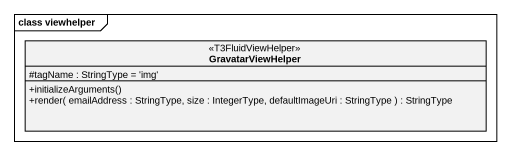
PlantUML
@startuml
mainframe class viewhelper
hide circle
hide empty members
skinparam classAttributeIconSize 0
class GravatarViewHelper <<T3FluidViewHelper>> {
  #tagName : StringType = 'img'
  +initializeArguments()
  +render( emailAddress : StringType, size : IntegerType, defaultImageUri : StringType ) : StringType
}
@enduml
